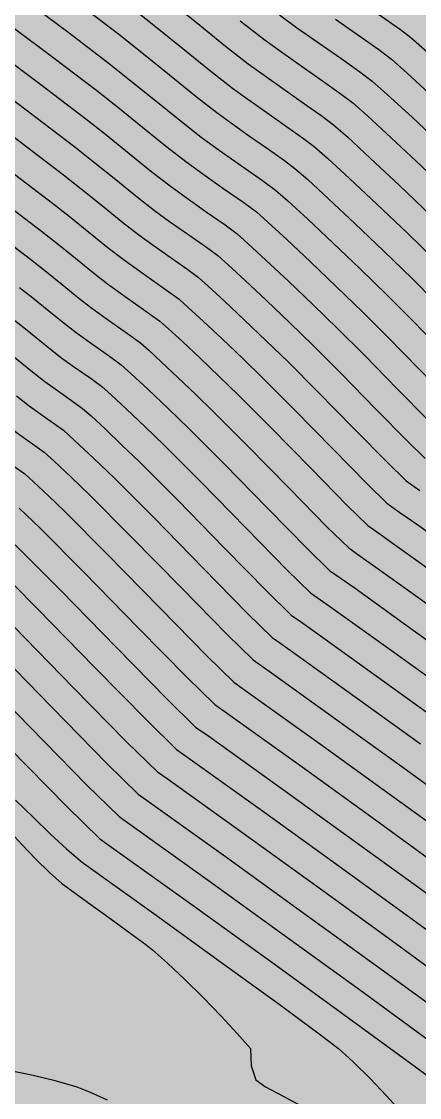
# Model space of a CAD drawing. Header units: millimetres. Extents: x -133 to 63340, y -143 to 109141.
# Drawn here: x 62345.86 to 62362.53, y 108675.05 to 108720.06 of the extents above; entities that cross this region are included whole.
import ezdxf

# ---------------------------------------------------------------- set-up
doc = ezdxf.new("R2010")
doc.units = ezdxf.units.MM
doc.header["$MEASUREMENT"] = 0
doc.layers.add('colore lago', color=131, linetype='Continuous')
doc.layers.add('curve livello 5m', color=7, linetype='Continuous')
doc.layers.add('no_plot', color=5, linetype='Continuous', plot=False)

msp = doc.modelspace()

# ---------------------------------------------------------------- hatches: boundary and pattern name
at = {"layer": 'colore lago', "linetype": 'Continuous', "lineweight": 0}
msp.add_hatch(color=256, dxfattribs=at).paths.add_polyline_path([(62394.5204, 108712.2459), (62395.117, 108711.6764), (62395.6406, 108710.6293), (62394.8002, 108710.3922), (62399.2235, 108704.7825), (62412.5003, 108708.5285), (62413.2067, 108707.6326), (62407.7302, 108697.8512), (62412.1535, 108692.2416), (62412.9472, 108693.6591), (62412.9542, 108692.0976), (62414.0082, 108690.1294), (62414.5077, 108689.1966), (62414.9207, 108688.4253), (62415.1861, 108687.9297), (62415.5083, 108687.3279), (62416.2931, 108686.7942), (62417.1906, 108686.23), (62417.969, 108685.782), (62418.4846, 108685.537), (62419.1884, 108685.4527), (62419.9557, 108685.3699), (62420.4783, 108685.1894), (62421.2527, 108684.8739), (62422.0468, 108684.518), (62422.5163, 108684.2624), (62423.4994, 108683.254), (62424.8803, 108681.83), (62425.6772, 108681.0253), (62426.388, 108680.3128), (62426.9073, 108679.7976), (62427.1296, 108679.5849), (62427.6677, 108679.3514), (62428.2779, 108678.8906), (62429.1097, 108678.186), (62429.7272, 108677.6064), (62430.0884, 108677.2216), (62430.467, 108676.3439), (62430.811, 108675.2778), (62431.1702, 108674.5108), (62431.6141, 108674.232), (62432.1182, 108673.9293), (62432.7182, 108673.2212), (62433.3642, 108672.3188), (62433.9717, 108671.5972), (62434.4688, 108671.2781), (62434.9585, 108671.0103), (62435.4179, 108670.7577), (62435.9831, 108670.3933), (62436.7708, 108669.8635), (62437.6389, 108669.2648), (62438.4457, 108668.6941), (62439.3646, 108668.0159), (62440.4199, 108667.2144), (62441.2951, 108666.53), (62442.2044, 108665.791), (62443.0885, 108665.0571), (62443.8645, 108664.3988), (62444.449, 108663.8865), (62444.7591, 108663.591), (62445.3244, 108662.7111), (62445.8151, 108661.9895), (62446.4679, 108661.7513), (62448.1936, 108661.1408), (62446.5378, 108652.8014), (62446.3027, 108651.6172), (62440.9509, 108652.5219), (62435.4435, 108653.0423), (62429.8796, 108653.2134), (62424.3375, 108653.0217), (62418.7888, 108652.4748), (62413.313, 108651.5404), (62407.8947, 108650.2381), (62402.5829, 108648.6194), (62397.4028, 108646.6292), (62392.3471, 108644.2966), (62387.4709, 108641.6608), (62382.7641, 108638.6807), (62378.5736, 108635.667), (62374.4327, 108632.2574), (62370.3747, 108628.4632), (62367.341, 108625.2477), (62364.0711, 108621.403), (62361.5015, 108617.9735), (62358.4141, 108613.3566), (62355.6386, 108608.5282), (62353.1888, 108603.5582), (62351.0878, 108598.4147), (62349.3183, 108593.1368), (62347.9014, 108587.7584), (62346.8307, 108582.3046), (62346.1263, 108576.8084), (62345.7933, 108571.4278), (62345.8092, 108565.8708), (62346.181, 108560.3104), (62346.9476, 108554.8198), (62348.0569, 108549.3677), (62348.9382, 108546.1575), (62347.7101, 108543.5061), (62343.6536, 108541.931), (62342.917, 108542.5188), (62342.059, 108542.9833), (62341.337, 108543.1852), (62340.5752, 108542.9743), (62339.6342, 108542.4682), (62338.6626, 108541.9356), (62337.8087, 108541.6455), (62337.3125, 108541.7296), (62336.3871, 108541.9326), (62334.0999, 108542.5173), (62331.1652, 108543.3198), (62327.978, 108544.2057), (62324.9329, 108545.0408), (62322.4248, 108545.6908), (62321.6797, 108545.8539), (62320.815, 108546.034), (62320.3039, 108546.1522), (62319.6879, 108546.4466), (62318.9296, 108546.8157), (62317.7863, 108547.2996), (62316.4033, 108547.8555), (62314.8859, 108548.4511), (62313.3395, 108549.0541), (62311.8694, 108549.6324), (62310.5809, 108550.1538), (62309.5794, 108550.586), (62308.9211, 108550.911), (62307.8794, 108551.5619), (62304.9319, 108553.2472), (62301.7635, 108555.25), (62299.7834, 108556.5397), (62298.9389, 108745.4947), (62330.7416, 108763.2145), (62333.3772, 108761.0595), (62337.2747, 108758.1642), (62341.9795, 108755.3069), (62347.0136, 108752.0356), (62351.8854, 108748.4512), (62355.9183, 108746.3193), (62362.3694, 108741.3887), (62363.4846, 108740.874), (62364.5999, 108740.3594), (62363.7039, 108740.0266), (62362.3265, 108739.5151), (62367.187, 108734.2797), (62380.1191, 108739.0825), (62380.8954, 108738.2464), (62376.2242, 108728.0558), (62381.0848, 108722.8205), (62382.5581, 108726.0346), (62383.6394, 108725.543), (62383.921, 108725.2729), (62384.545, 108724.7826), (62385.3252, 108724.2188), (62386.1902, 108723.6166), (62387.0683, 108723.0109), (62387.888, 108722.4367), (62388.5779, 108721.9292), (62389.0664, 108721.5233), (62389.5101, 108720.9867), (62390.0985, 108720.2676), (62390.648, 108719.643), (62391.287, 108718.9268), (62391.6211, 108718.5385), (62391.925, 108717.8958), (62392.2269, 108717.0545), (62392.8338, 108715.1478), (62393.1436, 108714.2685), (62393.4608, 108713.5627)])

# ---------------------------------------------------------------- linework, layer by layer
at = {"layer": 'curve livello 5m', "color": 2, "flags": 128}
for points in [[(62353.5689, 108725.9047), (62353.9372, 108725.6143), (62355.4236, 108724.4165), (62356.8692, 108723.2525), (62357.977, 108722.3839), (62357.977, 108722.3839), (62358.6044, 108721.9258), (62359.3932, 108721.3681), (62360.2435, 108720.7735), (62361.0552, 108720.2049), (62361.7284, 108719.7251), (62362.163, 108719.397), (62362.163, 108719.397), (62362.8471, 108718.7938), (62363.9683, 108717.7601), (62365.3759, 108716.4374), (62366.9191, 108714.9676), (62367.9976, 108713.9261)], [(62350.3988, 108720.7011), (62351.4035, 108719.9089), (62352.6175, 108718.9306), (62353.7982, 108717.9799), (62354.7031, 108717.2704), (62354.7031, 108717.2704), (62355.3365, 108716.81), (62356.1362, 108716.2472), (62356.9611, 108715.6706), (62357.6701, 108715.1689), (62358.1221, 108714.8309), (62358.1221, 108714.8309), (62358.6808, 108714.3382), (62359.5966, 108713.4938), (62360.7463, 108712.4135), (62362.0067, 108711.213), (62363.2546, 108710.0081)], [(62344.1397, 108717.7973), (62346.1129, 108716.3207), (62348.0905, 108714.818), (62348.0905, 108714.818), (62348.8698, 108714.2035), (62349.8115, 108713.4447), (62350.7273, 108712.7073), (62351.4292, 108712.157), (62351.4292, 108712.157), (62352.0677, 108711.6955), (62352.8651, 108711.1367), (62353.6075, 108710.615), (62354.0812, 108710.2647), (62354.0812, 108710.2647), (62354.5146, 108709.8825), (62355.2249, 108709.2276), (62356.1167, 108708.3897), (62357.0943, 108707.4585), (62358.0623, 108706.5238), (62358.0623, 108706.5238), (62359.2433, 108705.3409), (62360.7057, 108703.8481), (62362.0231, 108702.5068), (62362.7691, 108701.7783)], [(62345.7822, 108708.9349), (62346.3361, 108708.4982), (62347.0055, 108707.9588), (62347.6564, 108707.4346), (62348.1553, 108707.0435), (62348.1553, 108707.0435), (62348.793, 108706.5861), (62349.5414, 108706.0623), (62350.0403, 108705.6985), (62350.0403, 108705.6985), (62350.4588, 108705.3262), (62351.1583, 108704.6758), (62352.0062, 108703.8721), (62352.87, 108703.0396), (62352.87, 108703.0396), (62354.3487, 108701.5584), (62356.1798, 108699.6893), (62357.8293, 108698.0099), (62358.7633, 108697.0977), (62358.7633, 108697.0977), (62359.2128, 108696.781), (62359.8304, 108696.3482), (62359.8304, 108696.3482), (62362.2696, 108694.601), (62364.6196, 108692.9088)], [(62345.4867, 108701.4999), (62345.9994, 108701.1323), (62345.9994, 108701.1323), (62346.3712, 108700.7976), (62346.9928, 108700.2135), (62347.6776, 108699.5553), (62347.6776, 108699.5553), (62349.4541, 108697.776), (62351.6539, 108695.5305), (62353.6355, 108693.513), (62354.7576, 108692.4171), (62354.7576, 108692.4171), (62355.4578, 108691.9252), (62358.3879, 108689.8264), (62361.2109, 108687.7936), (62363.7533, 108685.9529)], [(62344.5596, 108693.9935), (62347.128, 108691.3718), (62349.4417, 108689.016), (62350.7518, 108687.7365), (62350.7518, 108687.7365), (62351.0852, 108687.5023), (62354.5062, 108685.0518), (62357.8023, 108682.6784), (62360.7706, 108680.5293), (62363.2084, 108678.7517), (62364.9132, 108677.4929), (62365.682, 108676.9002), (62365.682, 108676.9002), (62366.3331, 108676.1727), (62367.1213, 108675.4841), (62368.112, 108674.6697), (62369.2612, 108673.7623), (62370.5249, 108672.7946), (62371.8591, 108671.7996), (62372.3929, 108671.4114)]]:
    msp.add_lwpolyline(points, dxfattribs=at)
at = {"layer": 'no_plot', "flags": 128}
for points in [[(62351.9103, 108721.05), (62353.1787, 108720.0278), (62354.4124, 108719.0344), (62355.3579, 108718.2931), (62355.3579, 108718.2931), (62356.0197, 108717.8121), (62356.8553, 108717.224), (62357.7172, 108716.6215), (62358.458, 108716.0973), (62358.9303, 108715.7441), (62358.9303, 108715.7441), (62359.5141, 108715.2293), (62360.471, 108714.3471), (62361.6722, 108713.2183), (62362.9892, 108711.964)], [(62346.1225, 108720.8763), (62347.7971, 108719.6231), (62349.4755, 108718.3479), (62349.4755, 108718.3479), (62350.3901, 108717.6268), (62351.4951, 108716.7362), (62352.5699, 108715.8708), (62353.3935, 108715.225), (62353.3935, 108715.225), (62354.1429, 108714.6835), (62355.0786, 108714.0277), (62355.9499, 108713.4155), (62356.5057, 108713.0044), (62356.5057, 108713.0044), (62357.0143, 108712.5559), (62357.848, 108711.7873), (62358.8945, 108710.804), (62360.0417, 108709.7112), (62361.1776, 108708.6144), (62361.1776, 108708.6144), (62362.18, 108707.6104), (62363.4213, 108706.3434)], [(62348.3585, 108720.724), (62349.9371, 108719.5245), (62349.9371, 108719.5245), (62350.8968, 108718.7678), (62352.0563, 108717.8334), (62353.1841, 108716.9254), (62354.0483, 108716.2477), (62354.0483, 108716.2477), (62354.6533, 108715.808), (62355.4171, 108715.2704), (62356.205, 108714.7197), (62356.8822, 108714.2405), (62357.3139, 108713.9176), (62357.3139, 108713.9176), (62357.8476, 108713.4471), (62358.7223, 108712.6406), (62359.8204, 108711.6088), (62361.0242, 108710.4621), (62362.2161, 108709.3112), (62362.2161, 108709.3112), (62363.159, 108708.3669)], [(62356.6675, 108720.3385), (62357.3861, 108719.8162), (62358.2934, 108719.1776), (62359.2294, 108718.5234), (62360.0338, 108717.9541), (62360.5466, 108717.5706), (62360.5466, 108717.5706), (62361.1806, 108717.0116), (62362.2197, 108716.0536), (62363.5241, 108714.8279), (62364.9541, 108713.4658), (62366.37, 108712.0986), (62366.37, 108712.0986), (62367.0746, 108711.3928), (62367.9472, 108710.5022), (62368.0132, 108710.4349)], [(62359.0125, 108720.1544), (62359.9855, 108719.4743), (62360.8217, 108718.8825), (62361.3548, 108718.4838), (62361.3548, 108718.4838), (62362.0138, 108717.9027), (62363.094, 108716.9068), (62364.45, 108715.6326), (62365.9366, 108714.2167), (62367.4084, 108712.7955), (62367.4084, 108712.7955), (62368.0054, 108712.1976)], [(62345.4616, 108719.85), (62347.2357, 108718.5223), (62349.0138, 108717.1713), (62349.0138, 108717.1713), (62349.8833, 108716.4857), (62350.9339, 108715.6391), (62351.9557, 108714.8163), (62352.7388, 108714.2023), (62352.7388, 108714.2023), (62353.4512, 108713.6875), (62354.3408, 108713.0641), (62355.1691, 108712.482), (62355.6975, 108712.0911), (62355.6975, 108712.0911), (62356.1811, 108711.6648), (62356.9736, 108710.9341), (62357.9685, 108709.9992), (62359.0593, 108708.9603), (62360.1392, 108707.9175), (62360.1392, 108707.9175), (62361.2011, 108706.8539), (62362.5161, 108705.5116), (62363.7006, 108704.3056)], [(62355.0266, 108720.0889), (62356.0127, 108719.3158), (62356.0127, 108719.3158), (62356.7029, 108718.8141), (62357.5743, 108718.2008), (62358.4733, 108717.5724), (62359.2459, 108717.0257), (62359.7384, 108716.6573), (62359.7384, 108716.6573), (62360.3473, 108716.1205), (62361.3453, 108715.2003), (62362.5982, 108714.0231), (62363.9716, 108712.7149), (62365.3315, 108711.4018), (62365.3315, 108711.4018), (62366.0957, 108710.6364), (62367.042, 108709.6704), (62367.8945, 108708.8025), (62368.0211, 108708.6788)], [(62344.8006, 108718.8236), (62346.6743, 108717.4215), (62348.5522, 108715.9947), (62348.5522, 108715.9947), (62349.3766, 108715.3446), (62350.3727, 108714.5419), (62351.3415, 108713.7618), (62352.084, 108713.1796), (62352.084, 108713.1796), (62352.7594, 108712.6915), (62353.603, 108712.1004), (62354.3883, 108711.5485), (62354.8894, 108711.1779), (62354.8894, 108711.1779), (62355.3478, 108710.7737), (62356.0993, 108710.0808), (62357.0426, 108709.1944), (62358.0768, 108708.2094), (62359.1007, 108707.2207), (62359.1007, 108707.2207), (62360.2222, 108706.0974), (62361.6109, 108704.6799), (62362.8619, 108703.4062)], [(62345.5515, 108715.2198), (62347.6288, 108713.6414), (62347.6288, 108713.6414), (62348.3631, 108713.0625), (62349.2503, 108712.3475), (62350.1131, 108711.6527), (62350.7744, 108711.1343), (62350.7744, 108711.1343), (62351.376, 108710.6995), (62352.1273, 108710.173), (62352.8268, 108709.6815), (62353.273, 108709.3514), (62353.273, 108709.3514), (62353.6813, 108708.9914), (62354.3506, 108708.3744), (62355.1908, 108707.5849), (62356.1119, 108706.7076), (62357.0238, 108705.827), (62357.0238, 108705.827), (62358.2644, 108704.5844), (62359.8005, 108703.0164), (62361.1844, 108701.6074), (62361.9679, 108700.8421), (62361.9679, 108700.8421), (62362.541, 108700.4384)], [(62344.9901, 108714.119), (62347.1672, 108712.4648), (62347.1672, 108712.4648), (62347.8564, 108711.9214), (62348.6891, 108711.2503), (62349.499, 108710.5982), (62350.1196, 108710.1116), (62350.1196, 108710.1116), (62350.9131, 108709.5425), (62351.8442, 108708.8908), (62352.4648, 108708.4382), (62352.4648, 108708.4382), (62352.8481, 108708.1003), (62353.4763, 108707.5211), (62354.2649, 108706.7801), (62355.1294, 108705.9566), (62355.9853, 108705.1301), (62355.9853, 108705.1301), (62357.2855, 108703.8279), (62358.8954, 108702.1846), (62360.3456, 108700.708), (62361.1668, 108699.906), (62361.1668, 108699.906), (62361.7089, 108699.524), (62362.454, 108699.002), (62362.454, 108699.002), (62364.5985, 108697.4658)], [(62344.4287, 108713.0182), (62346.7055, 108711.2882), (62346.7055, 108711.2882), (62347.3496, 108710.7803), (62348.1279, 108710.1532), (62348.8848, 108709.5437), (62349.4649, 108709.0889), (62349.4649, 108709.0889), (62350.2064, 108708.557), (62351.0766, 108707.948), (62351.6566, 108707.525), (62351.6566, 108707.525), (62352.0148, 108707.2091), (62352.6019, 108706.6679), (62353.3389, 108705.9753), (62354.1469, 108705.2057), (62354.9469, 108704.4333), (62354.9469, 108704.4333), (62356.3065, 108703.0714), (62357.9902, 108701.3528), (62359.5068, 108699.8087), (62360.3656, 108698.9699), (62360.3656, 108698.9699), (62360.8769, 108698.6097), (62361.5795, 108698.1174), (62361.5795, 108698.1174), (62363.8222, 108696.5109)], [(62343.8673, 108711.9173), (62346.2439, 108710.1116), (62346.2439, 108710.1116), (62346.8429, 108709.6392), (62347.5667, 108709.056), (62348.2706, 108708.4892), (62348.8101, 108708.0662), (62348.8101, 108708.0662), (62349.4997, 108707.5715), (62350.309, 108707.0051), (62350.8484, 108706.6117), (62350.8484, 108706.6117), (62351.1816, 108706.318), (62351.7276, 108705.8146), (62352.413, 108705.1705), (62353.1644, 108704.4548), (62353.9084, 108703.7364), (62353.9084, 108703.7364), (62355.3276, 108702.3149), (62357.085, 108700.5211), (62358.6681, 108698.9093), (62359.5645, 108698.0338), (62359.5645, 108698.0338), (62360.0448, 108697.6953), (62360.7049, 108697.2328), (62360.7049, 108697.2328), (62363.0459, 108695.556)], [(62345.3205, 108707.7583), (62346.0286, 108707.1971), (62346.8524, 108706.5324), (62347.5005, 108706.0208), (62347.5005, 108706.0208), (62348.0863, 108705.6006), (62348.7739, 108705.1194), (62349.2321, 108704.7853), (62349.2321, 108704.7853), (62349.6165, 108704.4432), (62350.2591, 108703.8458), (62351.0381, 108703.1075), (62351.8315, 108702.3427), (62351.8315, 108702.3427), (62353.3698, 108700.8019), (62355.2746, 108698.8576), (62356.9906, 108697.1105), (62357.9622, 108696.1616), (62357.9622, 108696.1616), (62358.3807, 108695.8667), (62358.9559, 108695.4636), (62358.9559, 108695.4636), (62361.4932, 108693.6461), (62363.9378, 108691.8858)], [(62345.5043, 108706.0702), (62346.255, 108705.4644), (62346.8457, 108704.9981), (62346.8457, 108704.9981), (62347.7002, 108704.391), (62348.4239, 108703.872), (62348.4239, 108703.872), (62348.7743, 108703.5603), (62349.36, 108703.0158), (62350.0699, 108702.3429), (62350.793, 108701.6459), (62350.793, 108701.6459), (62352.3909, 108700.0454), (62354.3694, 108698.0258), (62356.1518, 108696.2111), (62357.161, 108695.2254), (62357.161, 108695.2254), (62357.5487, 108694.9523), (62358.0814, 108694.579), (62358.0814, 108694.579), (62360.7169, 108692.6912), (62363.2561, 108690.8627)], [(62345.6576, 108704.3964), (62346.191, 108703.9754), (62346.191, 108703.9754), (62346.9624, 108703.4273), (62347.6157, 108702.9588), (62347.6157, 108702.9588), (62348.0896, 108702.5322), (62348.8818, 108701.7879), (62349.7546, 108700.949), (62349.7546, 108700.949), (62351.412, 108699.2889), (62353.4643, 108697.1941), (62355.313, 108695.3117), (62356.3599, 108694.2893), (62356.3599, 108694.2893), (62356.7166, 108694.038), (62357.2069, 108693.6944), (62357.2069, 108693.6944), (62359.9406, 108691.7363), (62362.5744, 108689.8397)], [(62345.5362, 108702.9527), (62346.2246, 108702.4636), (62346.8075, 108702.0456), (62346.8075, 108702.0456), (62347.2304, 108701.6649), (62347.9373, 108701.0007), (62348.7161, 108700.2522), (62348.7161, 108700.2522), (62350.4331, 108698.5324), (62352.5591, 108696.3623), (62354.4743, 108694.4123), (62355.5587, 108693.3532), (62355.5587, 108693.3532), (62356.3323, 108692.8098), (62359.1642, 108690.7814), (62361.8926, 108688.8167), (62364.3498, 108687.0376)], [(62345.7633, 108699.6958), (62346.6392, 108698.8585), (62346.6392, 108698.8585), (62348.4752, 108697.0195), (62350.7487, 108694.6988), (62352.7967, 108692.6136), (62353.9564, 108691.481), (62353.9564, 108691.481), (62354.5833, 108691.0407), (62357.6116, 108688.8715), (62360.5292, 108686.7706), (62363.1567, 108684.8682), (62365.3147, 108683.2947), (62366.8237, 108682.1804), (62367.5043, 108681.6557), (62367.5043, 108681.6557), (62368.0726, 108681.0446), (62368.715, 108680.2815), (62369.2914, 108679.6592), (62369.9891, 108679.0497), (62370.866, 108678.3288), (62371.8832, 108677.5256), (62372.3672, 108677.1549)], [(62345.6007, 108698.1616), (62347.4963, 108696.263), (62349.8435, 108693.867), (62351.958, 108691.7142), (62353.1552, 108690.5449), (62353.1552, 108690.5449), (62353.7088, 108690.1561), (62356.8352, 108687.9166), (62359.8475, 108685.7475), (62362.5602, 108683.7835), (62364.7882, 108682.1589), (62366.3461, 108681.0085), (62367.0487, 108680.4668), (62367.0487, 108680.4668), (62367.5267, 108679.9528), (62368.067, 108679.311), (62368.5518, 108678.7876), (62368.5518, 108678.7876), (62369.2721, 108678.1583), (62370.1775, 108677.414), (62371.2277, 108676.5847), (62372.3737, 108675.7072)], [(62344.5623, 108697.4648), (62346.5174, 108695.5065), (62348.9384, 108693.0353), (62351.1192, 108690.8148), (62352.3541, 108689.6087), (62352.3541, 108689.6087), (62352.8343, 108689.2715), (62356.0589, 108686.9617), (62359.1657, 108684.7245), (62361.9636, 108682.6987), (62364.2616, 108681.0232), (62365.8684, 108679.8367), (62366.5931, 108679.2779), (62366.5931, 108679.2779), (62367.1996, 108678.6012), (62367.8123, 108677.9159), (62367.8123, 108677.9159), (62368.5552, 108677.2669), (62369.489, 108676.4992), (62370.5722, 108675.6439), (62371.7633, 108674.7318), (62372.3801, 108674.2719)], [(62345.5385, 108694.75), (62348.0332, 108692.2035), (62350.2805, 108689.9154), (62351.5529, 108688.6726), (62351.5529, 108688.6726), (62351.9598, 108688.3869), (62355.2826, 108686.0068), (62358.484, 108683.7015), (62361.3671, 108681.614), (62363.735, 108679.8875), (62365.3908, 108678.6648), (62366.1375, 108678.0891), (62366.1375, 108678.0891), (62366.6027, 108677.57), (62367.0727, 108677.0443), (62367.8383, 108676.3755), (62368.8005, 108675.5845), (62369.9167, 108674.7031), (62371.1441, 108673.7632), (62372.3865, 108672.8367)], [(62343.5806, 108693.237), (62346.2228, 108690.54), (62348.6029, 108688.1167), (62349.9506, 108686.8004), (62349.9506, 108686.8004), (62350.2107, 108686.6177), (62353.7299, 108684.0969), (62357.1205, 108681.6554), (62360.174, 108679.4446), (62362.6819, 108677.616), (62364.4355, 108676.3211), (62365.2264, 108675.7113), (62365.5936, 108675.3011), (62366.4044, 108674.5927), (62367.4235, 108673.7549), (62368.6057, 108672.8214), (62369.9057, 108671.826), (62371.2782, 108670.8024), (62372.3992, 108669.9871)], [(62345.3176, 108689.7082), (62347.7642, 108687.2173), (62349.1495, 108685.8643), (62349.1495, 108685.8643), (62349.3362, 108685.7331), (62352.9536, 108683.142), (62356.4388, 108680.6324), (62359.5775, 108678.3599), (62362.1553, 108676.4802), (62363.9579, 108675.1492), (62364.7708, 108674.5224), (62364.854, 108674.4295), (62365.6875, 108673.7013), (62366.735, 108672.8401), (62367.9502, 108671.8806), (62369.2864, 108670.8574), (62370.6973, 108669.8052), (62372.1362, 108668.7588), (62372.4056, 108668.568)], [(62345.6095, 108687.4895), (62346.3599, 108686.753), (62347.083, 108686.0639), (62347.7541, 108685.4473), (62348.3483, 108684.9282), (62348.4617, 108684.8485), (62351.4059, 108682.7384), (62354.2014, 108680.722), (62356.5922, 108678.9855), (62358.3221, 108677.7148), (62359.135, 108677.0962), (62359.7473, 108676.5374), (62360.4606, 108675.8374), (62361.1541, 108675.1179), (62361.7073, 108674.5005)], [(62345.4199, 108686.1368), (62345.8751, 108685.6243), (62346.4478, 108685.029), (62347.0384, 108684.4514), (62347.5472, 108683.992), (62347.5872, 108683.964), (62348.6258, 108683.2196), (62349.6119, 108682.5083), (62350.4553, 108681.8957), (62351.0655, 108681.4475), (62351.3523, 108681.2292), (62351.9758, 108680.67), (62352.6992, 108679.9819), (62353.4656, 108679.2225), (62354.2181, 108678.4492), (62354.8996, 108677.7196), (62355.4532, 108677.0911), (62355.4778, 108676.3694), (62355.6693, 108675.7813), (62355.6693, 108675.7813), (62356.0791, 108675.4923), (62356.8492, 108675.0797), (62357.7034, 108674.6303)], [(62349.4596, 108674.9299), (62348.7474, 108675.2578), (62348.1934, 108675.4748), (62348.1934, 108675.4748), (62347.3319, 108675.728), (62346.351, 108675.9633), (62345.3264, 108676.1671)]]:
    msp.add_lwpolyline(points, dxfattribs=at)

doc.saveas('drawing.dxf')
